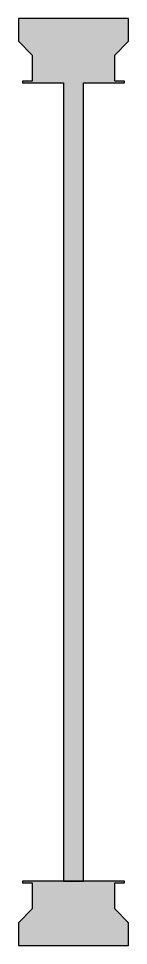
# Model space of a CAD drawing. Header units: metres. Extents: x -61 to 61, y -1025 to 0.
import ezdxf

# ---------------------------------------------------------------- set-up
doc = ezdxf.new("R2010")
doc.units = ezdxf.units.M

# ---------------------------------------------------------------- blocks, each defined once
blk = doc.blocks.new('DI_MONT_122')
at = {"layer": 'MONTANTE', "linetype": 'ByBlock'}
h = blk.add_hatch(color=256, dxfattribs=at)
h.dxf.hatch_style = 1
h.paths.add_polyline_path([(61, 0), (-61, 0), (-61, -24.9), (-46, -40.4), (-46, -69.2), (-56.6, -69.2), (-56.6, -71.1), (-11, -71.1), (-11, -953.9), (11, -953.9), (11, -71.1), (56.6, -71.1), (56.6, -69.2), (46, -69.2), (46, -40.4), (61, -24.9)])
h = blk.add_hatch(color=256, dxfattribs=at)
h.dxf.hatch_style = 1
h.paths.add_polyline_path([(11, -953.9), (-11, -953.9), (-56.6, -953.9), (-56.6, -955.8), (-46, -955.8), (-46, -984.6), (-61, -1000.1), (-61, -1025), (61, -1025), (61, -1000.1), (59.5, -998.6), (46.4, -985), (46, -984.6), (46, -955.8), (56.6, -955.8), (56.6, -953.9)])
at = {"layer": 'MONTANTE', "lineweight": -2, "ltscale": 2}
blk.add_line((59.5, -998.6), (60, -999.2), dxfattribs=at)
at = {"layer": 'MONTANTE', "color": 2}
blk.add_line((61, -1025), (61, -1000.1), dxfattribs=at)
at = {"layer": 'MONTANTE', "lineweight": -2, "ltscale": 2}
for points in [[(-46, -69.2), (-56.6, -69.2), (-56.6, -71.1), (-11, -71.1), (-11, -953.9), (11, -953.9), (11, -71.1), (56.6, -71.1), (56.6, -69.2), (46, -69.2), (46, -40.4), (61, -24.9), (61, 0), (-61, 0), (-61, -24.9), (-46, -40.4)], [(61, -1000.1), (46, -984.6), (46, -955.8), (56.6, -955.8), (56.6, -953.9), (-56.6, -953.9), (-56.6, -955.8), (-46, -955.8), (-46, -984.6), (-61, -1000.1), (-61, -1025), (61, -1025)]]:
    blk.add_lwpolyline(points, close=True, dxfattribs=at)

msp = doc.modelspace()

# ---------------------------------------------------------------- block references
msp.add_blockref('DI_MONT_122', (0, 0))

doc.saveas('drawing.dxf')
